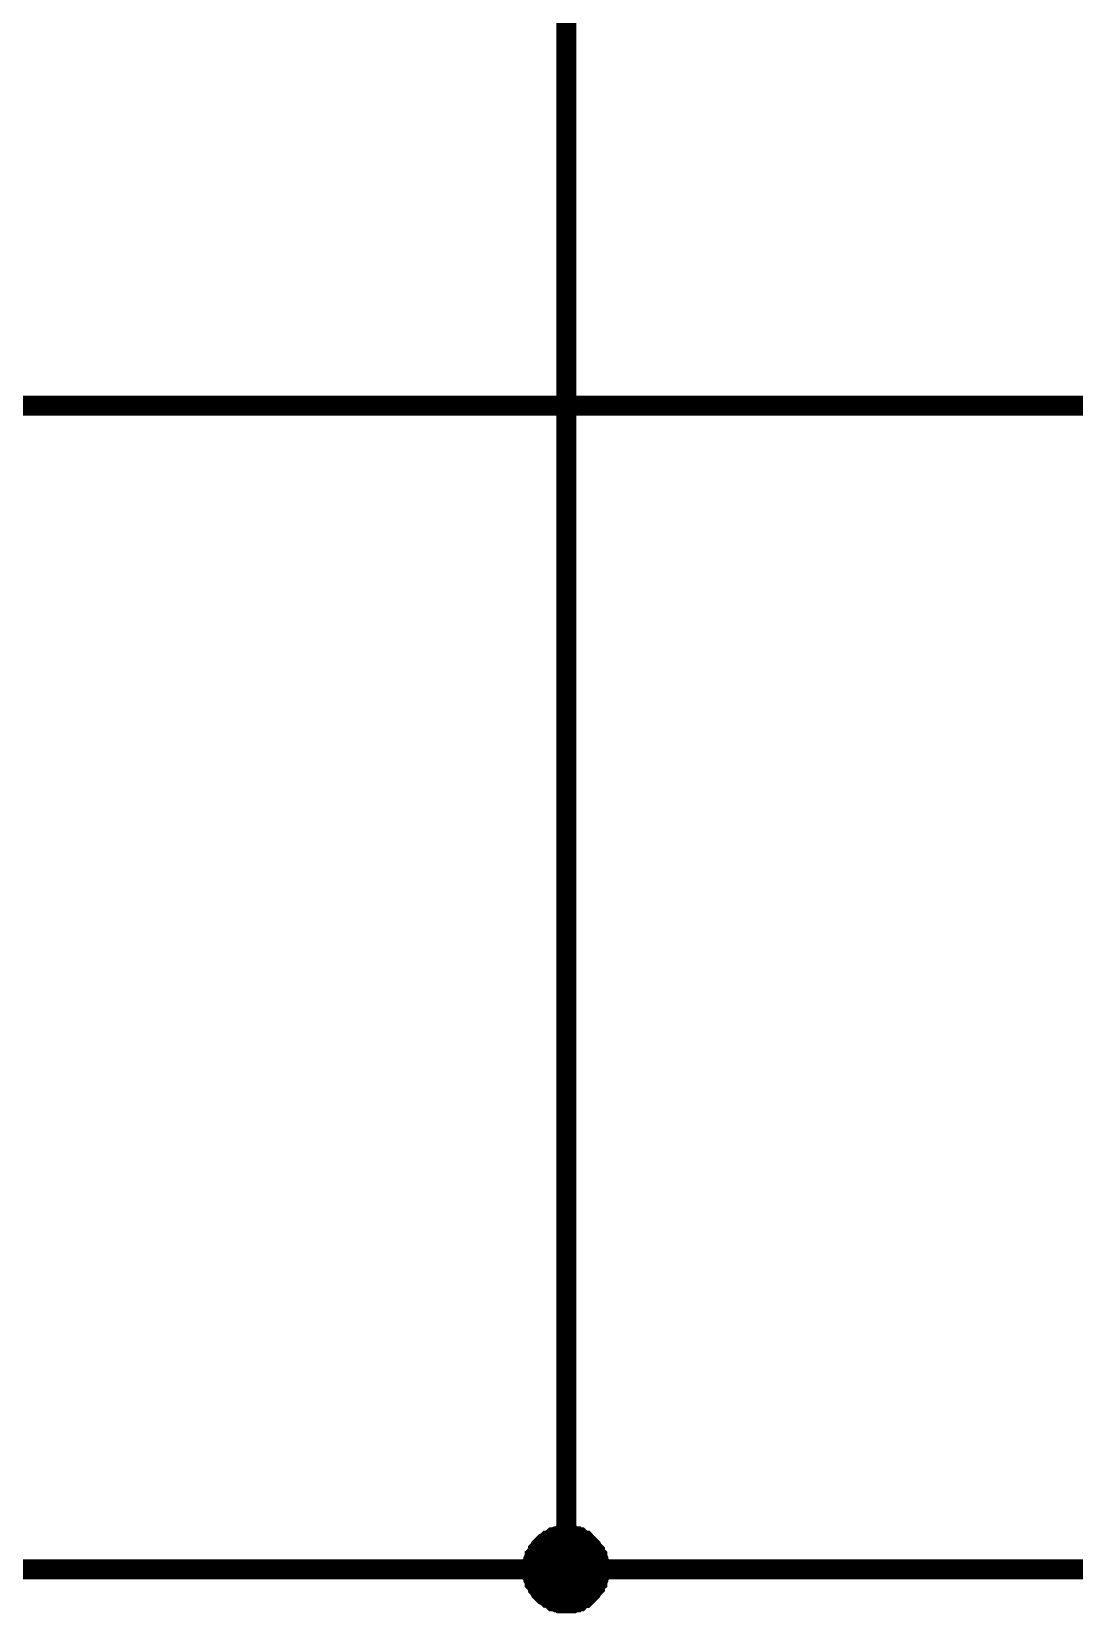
# Model space of a CAD drawing. Header units: millimetres. Extents: x 0 to 420, y 0 to 297.
# Drawn here: x 74.53 to 90.21, y 61.83 to 85.62 of the extents above; entities that cross this region are included whole.
import ezdxf

# ---------------------------------------------------------------- set-up
doc = ezdxf.new("R2010")
doc.units = ezdxf.units.MM
doc.layers.add('Sheet', color=255, linetype='Continuous')

msp = doc.modelspace()

# ---------------------------------------------------------------- linework, layer by layer
at = {"layer": 'Sheet'}
for points, const_width in [([(82.573, 88.739), (82.573, 62.493)], 0.3), ([(97.569, 74.995), (97.569, 79.996), (72.576, 79.996)], 0.3), ([(82.06, 62.493), (82.06, 62.526), (82.06, 62.543), (82.06, 62.576), (82.077, 62.593), (82.077, 62.626), (82.077, 62.642), (82.093, 62.675), (82.093, 62.692), (82.11, 62.708), (82.126, 62.742), (82.143, 62.758), (82.143, 62.775), (82.16, 62.791), (82.176, 62.824), (82.193, 62.841), (82.209, 62.857), (82.226, 62.874), (82.242, 62.891), (82.275, 62.907), (82.292, 62.924), (82.308, 62.924), (82.325, 62.94), (82.358, 62.957), (82.375, 62.973), (82.391, 62.973), (82.424, 62.99), (82.441, 62.99), (82.474, 62.99), (82.491, 63.007), (82.524, 63.007), (82.54, 63.007), (82.573, 63.007)], 0.3), ([(82.06, 62.493), (82.06, 62.526), (82.06, 62.543), (82.06, 62.576), (82.077, 62.593), (82.077, 62.626), (82.077, 62.642), (82.093, 62.675), (82.093, 62.692), (82.11, 62.708), (82.126, 62.742), (82.143, 62.758), (82.143, 62.775), (82.16, 62.791), (82.176, 62.824), (82.193, 62.841), (82.209, 62.857), (82.226, 62.874), (82.242, 62.891), (82.275, 62.907), (82.292, 62.924), (82.308, 62.924), (82.325, 62.94), (82.358, 62.957), (82.375, 62.973), (82.391, 62.973), (82.424, 62.99), (82.441, 62.99), (82.474, 62.99), (82.491, 63.007), (82.524, 63.007), (82.54, 63.007), (82.573, 63.007)], 0.3), ([(82.06, 62.493), (82.06, 62.526), (82.06, 62.543), (82.06, 62.576), (82.077, 62.593), (82.077, 62.626), (82.077, 62.642), (82.093, 62.675), (82.093, 62.692), (82.11, 62.708), (82.126, 62.742), (82.143, 62.758), (82.143, 62.775), (82.16, 62.791), (82.176, 62.824), (82.193, 62.841), (82.209, 62.857), (82.226, 62.874), (82.242, 62.891), (82.275, 62.907), (82.292, 62.924), (82.308, 62.924), (82.325, 62.94), (82.358, 62.957), (82.375, 62.973), (82.391, 62.973), (82.424, 62.99), (82.441, 62.99), (82.474, 62.99), (82.491, 63.007), (82.524, 63.007), (82.54, 63.007), (82.573, 63.007)], 0.3), ([(82.06, 62.493), (82.06, 62.526), (82.06, 62.543), (82.06, 62.576), (82.077, 62.593), (82.077, 62.626), (82.077, 62.642), (82.093, 62.675), (82.093, 62.692), (82.11, 62.708), (82.126, 62.742), (82.143, 62.758), (82.143, 62.775), (82.16, 62.791), (82.176, 62.824), (82.193, 62.841), (82.209, 62.857), (82.226, 62.874), (82.242, 62.891), (82.275, 62.907), (82.292, 62.924), (82.308, 62.924), (82.325, 62.94), (82.358, 62.957), (82.375, 62.973), (82.391, 62.973), (82.424, 62.99), (82.441, 62.99), (82.474, 62.99), (82.491, 63.007), (82.524, 63.007), (82.54, 63.007), (82.573, 63.007)], 0.3), ([(82.06, 62.493), (82.06, 62.526), (82.06, 62.543), (82.06, 62.576), (82.077, 62.593), (82.077, 62.626), (82.077, 62.642), (82.093, 62.675), (82.093, 62.692), (82.11, 62.708), (82.126, 62.742), (82.143, 62.758), (82.143, 62.775), (82.16, 62.791), (82.176, 62.824), (82.193, 62.841), (82.209, 62.857), (82.226, 62.874), (82.242, 62.891), (82.275, 62.907), (82.292, 62.924), (82.308, 62.924), (82.325, 62.94), (82.358, 62.957), (82.375, 62.973), (82.391, 62.973), (82.424, 62.99), (82.441, 62.99), (82.474, 62.99), (82.491, 63.007), (82.524, 63.007), (82.54, 63.007), (82.573, 63.007)], 0.0991), ([(82.06, 62.493), (82.06, 62.526), (82.06, 62.543), (82.06, 62.576), (82.077, 62.593), (82.077, 62.626), (82.077, 62.642), (82.093, 62.675), (82.093, 62.692), (82.11, 62.708), (82.126, 62.742), (82.143, 62.758), (82.143, 62.775), (82.16, 62.791), (82.176, 62.824), (82.193, 62.841), (82.209, 62.857), (82.226, 62.874), (82.242, 62.891), (82.275, 62.907), (82.292, 62.924), (82.308, 62.924), (82.325, 62.94), (82.358, 62.957), (82.375, 62.973), (82.391, 62.973), (82.424, 62.99), (82.441, 62.99), (82.474, 62.99), (82.491, 63.007), (82.524, 63.007), (82.54, 63.007), (82.573, 63.007)], 0.0991), ([(82.06, 62.493), (82.06, 62.526), (82.06, 62.543), (82.06, 62.576), (82.077, 62.593), (82.077, 62.626), (82.077, 62.642), (82.093, 62.675), (82.093, 62.692), (82.11, 62.708), (82.126, 62.742), (82.143, 62.758), (82.143, 62.775), (82.16, 62.791), (82.176, 62.824), (82.193, 62.841), (82.209, 62.857), (82.226, 62.874), (82.242, 62.891), (82.275, 62.907), (82.292, 62.924), (82.308, 62.924), (82.325, 62.94), (82.358, 62.957), (82.375, 62.973), (82.391, 62.973), (82.424, 62.99), (82.441, 62.99), (82.474, 62.99), (82.491, 63.007), (82.524, 63.007), (82.54, 63.007), (82.573, 63.007)], 0.0991), ([(82.06, 62.493), (82.06, 62.526), (82.06, 62.543), (82.06, 62.576), (82.077, 62.593), (82.077, 62.626), (82.077, 62.642), (82.093, 62.675), (82.093, 62.692), (82.11, 62.708), (82.126, 62.742), (82.143, 62.758), (82.143, 62.775), (82.16, 62.791), (82.176, 62.824), (82.193, 62.841), (82.209, 62.857), (82.226, 62.874), (82.242, 62.891), (82.275, 62.907), (82.292, 62.924), (82.308, 62.924), (82.325, 62.94), (82.358, 62.957), (82.375, 62.973), (82.391, 62.973), (82.424, 62.99), (82.441, 62.99), (82.474, 62.99), (82.491, 63.007), (82.524, 63.007), (82.54, 63.007), (82.573, 63.007)], 0.0991), ([(82.573, 63.007), (82.573, 63.007)], 0.3), ([(82.573, 63.007), (82.606, 63.007), (82.623, 63.007), (82.656, 63.007), (82.673, 62.99), (82.706, 62.99), (82.722, 62.99), (82.739, 62.973), (82.772, 62.973), (82.788, 62.957), (82.805, 62.94), (82.838, 62.924), (82.855, 62.924), (82.871, 62.907), (82.888, 62.891), (82.904, 62.874), (82.921, 62.857), (82.937, 62.841), (82.954, 62.824), (82.971, 62.791), (82.987, 62.775), (83.004, 62.758), (83.004, 62.742), (83.02, 62.708), (83.037, 62.692), (83.037, 62.675), (83.053, 62.642), (83.053, 62.626), (83.053, 62.593), (83.07, 62.576), (83.07, 62.543), (83.07, 62.526), (83.07, 62.493)], 0.3), ([(82.573, 63.007), (82.573, 63.007)], 0.3), ([(82.573, 63.007), (82.606, 63.007), (82.623, 63.007), (82.656, 63.007), (82.673, 62.99), (82.706, 62.99), (82.722, 62.99), (82.739, 62.973), (82.772, 62.973), (82.788, 62.957), (82.805, 62.94), (82.838, 62.924), (82.855, 62.924), (82.871, 62.907), (82.888, 62.891), (82.904, 62.874), (82.921, 62.857), (82.937, 62.841), (82.954, 62.824), (82.971, 62.791), (82.987, 62.775), (83.004, 62.758), (83.004, 62.742), (83.02, 62.708), (83.037, 62.692), (83.037, 62.675), (83.053, 62.642), (83.053, 62.626), (83.053, 62.593), (83.07, 62.576), (83.07, 62.543), (83.07, 62.526), (83.07, 62.493)], 0.3), ([(82.573, 63.007), (82.573, 63.007)], 0.3), ([(82.573, 63.007), (82.606, 63.007), (82.623, 63.007), (82.656, 63.007), (82.673, 62.99), (82.706, 62.99), (82.722, 62.99), (82.739, 62.973), (82.772, 62.973), (82.788, 62.957), (82.805, 62.94), (82.838, 62.924), (82.855, 62.924), (82.871, 62.907), (82.888, 62.891), (82.904, 62.874), (82.921, 62.857), (82.937, 62.841), (82.954, 62.824), (82.971, 62.791), (82.987, 62.775), (83.004, 62.758), (83.004, 62.742), (83.02, 62.708), (83.037, 62.692), (83.037, 62.675), (83.053, 62.642), (83.053, 62.626), (83.053, 62.593), (83.07, 62.576), (83.07, 62.543), (83.07, 62.526), (83.07, 62.493)], 0.3), ([(82.573, 63.007), (82.573, 63.007)], 0.3), ([(82.573, 63.007), (82.606, 63.007), (82.623, 63.007), (82.656, 63.007), (82.673, 62.99), (82.706, 62.99), (82.722, 62.99), (82.739, 62.973), (82.772, 62.973), (82.788, 62.957), (82.805, 62.94), (82.838, 62.924), (82.855, 62.924), (82.871, 62.907), (82.888, 62.891), (82.904, 62.874), (82.921, 62.857), (82.937, 62.841), (82.954, 62.824), (82.971, 62.791), (82.987, 62.775), (83.004, 62.758), (83.004, 62.742), (83.02, 62.708), (83.037, 62.692), (83.037, 62.675), (83.053, 62.642), (83.053, 62.626), (83.053, 62.593), (83.07, 62.576), (83.07, 62.543), (83.07, 62.526), (83.07, 62.493)], 0.3), ([(82.573, 63.007), (82.573, 63.007)], 0.0991), ([(82.573, 63.007), (82.606, 63.007), (82.623, 63.007), (82.656, 63.007), (82.673, 62.99), (82.706, 62.99), (82.722, 62.99), (82.739, 62.973), (82.772, 62.973), (82.788, 62.957), (82.805, 62.94), (82.838, 62.924), (82.855, 62.924), (82.871, 62.907), (82.888, 62.891), (82.904, 62.874), (82.921, 62.857), (82.937, 62.841), (82.954, 62.824), (82.971, 62.791), (82.987, 62.775), (83.004, 62.758), (83.004, 62.742), (83.02, 62.708), (83.037, 62.692), (83.037, 62.675), (83.053, 62.642), (83.053, 62.626), (83.053, 62.593), (83.07, 62.576), (83.07, 62.543), (83.07, 62.526), (83.07, 62.493)], 0.0991), ([(82.573, 63.007), (82.573, 63.007)], 0.0991), ([(82.573, 63.007), (82.606, 63.007), (82.623, 63.007), (82.656, 63.007), (82.673, 62.99), (82.706, 62.99), (82.722, 62.99), (82.739, 62.973), (82.772, 62.973), (82.788, 62.957), (82.805, 62.94), (82.838, 62.924), (82.855, 62.924), (82.871, 62.907), (82.888, 62.891), (82.904, 62.874), (82.921, 62.857), (82.937, 62.841), (82.954, 62.824), (82.971, 62.791), (82.987, 62.775), (83.004, 62.758), (83.004, 62.742), (83.02, 62.708), (83.037, 62.692), (83.037, 62.675), (83.053, 62.642), (83.053, 62.626), (83.053, 62.593), (83.07, 62.576), (83.07, 62.543), (83.07, 62.526), (83.07, 62.493)], 0.0991), ([(82.573, 63.007), (82.573, 63.007)], 0.0991), ([(82.573, 63.007), (82.606, 63.007), (82.623, 63.007), (82.656, 63.007), (82.673, 62.99), (82.706, 62.99), (82.722, 62.99), (82.739, 62.973), (82.772, 62.973), (82.788, 62.957), (82.805, 62.94), (82.838, 62.924), (82.855, 62.924), (82.871, 62.907), (82.888, 62.891), (82.904, 62.874), (82.921, 62.857), (82.937, 62.841), (82.954, 62.824), (82.971, 62.791), (82.987, 62.775), (83.004, 62.758), (83.004, 62.742), (83.02, 62.708), (83.037, 62.692), (83.037, 62.675), (83.053, 62.642), (83.053, 62.626), (83.053, 62.593), (83.07, 62.576), (83.07, 62.543), (83.07, 62.526), (83.07, 62.493)], 0.0991), ([(82.573, 63.007), (82.573, 63.007)], 0.0991), ([(82.573, 63.007), (82.606, 63.007), (82.623, 63.007), (82.656, 63.007), (82.673, 62.99), (82.706, 62.99), (82.722, 62.99), (82.739, 62.973), (82.772, 62.973), (82.788, 62.957), (82.805, 62.94), (82.838, 62.924), (82.855, 62.924), (82.871, 62.907), (82.888, 62.891), (82.904, 62.874), (82.921, 62.857), (82.937, 62.841), (82.954, 62.824), (82.971, 62.791), (82.987, 62.775), (83.004, 62.758), (83.004, 62.742), (83.02, 62.708), (83.037, 62.692), (83.037, 62.675), (83.053, 62.642), (83.053, 62.626), (83.053, 62.593), (83.07, 62.576), (83.07, 62.543), (83.07, 62.526), (83.07, 62.493)], 0.0991), ([(97.569, 62.493), (82.573, 62.493), (72.576, 62.493)], 0.3), ([(82.573, 61.98), (82.54, 61.98), (82.524, 61.98), (82.491, 61.98), (82.474, 61.996), (82.441, 61.996), (82.424, 61.996), (82.391, 62.013), (82.375, 62.013), (82.358, 62.03), (82.325, 62.046), (82.308, 62.063), (82.292, 62.063), (82.275, 62.079), (82.242, 62.096), (82.226, 62.112), (82.209, 62.129), (82.193, 62.145), (82.176, 62.162), (82.16, 62.195), (82.143, 62.212), (82.143, 62.228), (82.126, 62.245), (82.11, 62.278), (82.093, 62.294), (82.093, 62.311), (82.077, 62.344), (82.077, 62.361), (82.077, 62.394), (82.06, 62.41), (82.06, 62.444), (82.06, 62.46), (82.06, 62.493)], 0.3), ([(82.06, 62.493), (82.06, 62.493)], 0.3), ([(82.573, 61.98), (82.54, 61.98), (82.524, 61.98), (82.491, 61.98), (82.474, 61.996), (82.441, 61.996), (82.424, 61.996), (82.391, 62.013), (82.375, 62.013), (82.358, 62.03), (82.325, 62.046), (82.308, 62.063), (82.292, 62.063), (82.275, 62.079), (82.242, 62.096), (82.226, 62.112), (82.209, 62.129), (82.193, 62.145), (82.176, 62.162), (82.16, 62.195), (82.143, 62.212), (82.143, 62.228), (82.126, 62.245), (82.11, 62.278), (82.093, 62.294), (82.093, 62.311), (82.077, 62.344), (82.077, 62.361), (82.077, 62.394), (82.06, 62.41), (82.06, 62.444), (82.06, 62.46), (82.06, 62.493)], 0.3), ([(82.06, 62.493), (82.06, 62.493)], 0.3), ([(82.573, 61.98), (82.54, 61.98), (82.524, 61.98), (82.491, 61.98), (82.474, 61.996), (82.441, 61.996), (82.424, 61.996), (82.391, 62.013), (82.375, 62.013), (82.358, 62.03), (82.325, 62.046), (82.308, 62.063), (82.292, 62.063), (82.275, 62.079), (82.242, 62.096), (82.226, 62.112), (82.209, 62.129), (82.193, 62.145), (82.176, 62.162), (82.16, 62.195), (82.143, 62.212), (82.143, 62.228), (82.126, 62.245), (82.11, 62.278), (82.093, 62.294), (82.093, 62.311), (82.077, 62.344), (82.077, 62.361), (82.077, 62.394), (82.06, 62.41), (82.06, 62.444), (82.06, 62.46), (82.06, 62.493)], 0.3), ([(82.06, 62.493), (82.06, 62.493)], 0.3), ([(82.573, 61.98), (82.54, 61.98), (82.524, 61.98), (82.491, 61.98), (82.474, 61.996), (82.441, 61.996), (82.424, 61.996), (82.391, 62.013), (82.375, 62.013), (82.358, 62.03), (82.325, 62.046), (82.308, 62.063), (82.292, 62.063), (82.275, 62.079), (82.242, 62.096), (82.226, 62.112), (82.209, 62.129), (82.193, 62.145), (82.176, 62.162), (82.16, 62.195), (82.143, 62.212), (82.143, 62.228), (82.126, 62.245), (82.11, 62.278), (82.093, 62.294), (82.093, 62.311), (82.077, 62.344), (82.077, 62.361), (82.077, 62.394), (82.06, 62.41), (82.06, 62.444), (82.06, 62.46), (82.06, 62.493)], 0.3), ([(82.06, 62.493), (82.06, 62.493)], 0.3), ([(83.07, 62.493), (83.07, 62.46), (83.07, 62.444), (83.07, 62.41), (83.053, 62.394), (83.053, 62.361), (83.053, 62.344), (83.037, 62.311), (83.037, 62.294), (83.02, 62.278), (83.004, 62.245), (83.004, 62.228), (82.987, 62.212), (82.971, 62.195), (82.954, 62.162), (82.937, 62.145), (82.921, 62.129), (82.904, 62.112), (82.888, 62.096), (82.871, 62.079), (82.855, 62.063), (82.838, 62.063), (82.805, 62.046), (82.788, 62.03), (82.772, 62.013), (82.739, 62.013), (82.722, 61.996), (82.706, 61.996), (82.673, 61.996), (82.656, 61.98), (82.623, 61.98), (82.606, 61.98), (82.573, 61.98)], 0.3), ([(83.07, 62.493), (83.07, 62.46), (83.07, 62.444), (83.07, 62.41), (83.053, 62.394), (83.053, 62.361), (83.053, 62.344), (83.037, 62.311), (83.037, 62.294), (83.02, 62.278), (83.004, 62.245), (83.004, 62.228), (82.987, 62.212), (82.971, 62.195), (82.954, 62.162), (82.937, 62.145), (82.921, 62.129), (82.904, 62.112), (82.888, 62.096), (82.871, 62.079), (82.855, 62.063), (82.838, 62.063), (82.805, 62.046), (82.788, 62.03), (82.772, 62.013), (82.739, 62.013), (82.722, 61.996), (82.706, 61.996), (82.673, 61.996), (82.656, 61.98), (82.623, 61.98), (82.606, 61.98), (82.573, 61.98)], 0.3), ([(83.07, 62.493), (83.07, 62.46), (83.07, 62.444), (83.07, 62.41), (83.053, 62.394), (83.053, 62.361), (83.053, 62.344), (83.037, 62.311), (83.037, 62.294), (83.02, 62.278), (83.004, 62.245), (83.004, 62.228), (82.987, 62.212), (82.971, 62.195), (82.954, 62.162), (82.937, 62.145), (82.921, 62.129), (82.904, 62.112), (82.888, 62.096), (82.871, 62.079), (82.855, 62.063), (82.838, 62.063), (82.805, 62.046), (82.788, 62.03), (82.772, 62.013), (82.739, 62.013), (82.722, 61.996), (82.706, 61.996), (82.673, 61.996), (82.656, 61.98), (82.623, 61.98), (82.606, 61.98), (82.573, 61.98)], 0.3), ([(83.07, 62.493), (83.07, 62.46), (83.07, 62.444), (83.07, 62.41), (83.053, 62.394), (83.053, 62.361), (83.053, 62.344), (83.037, 62.311), (83.037, 62.294), (83.02, 62.278), (83.004, 62.245), (83.004, 62.228), (82.987, 62.212), (82.971, 62.195), (82.954, 62.162), (82.937, 62.145), (82.921, 62.129), (82.904, 62.112), (82.888, 62.096), (82.871, 62.079), (82.855, 62.063), (82.838, 62.063), (82.805, 62.046), (82.788, 62.03), (82.772, 62.013), (82.739, 62.013), (82.722, 61.996), (82.706, 61.996), (82.673, 61.996), (82.656, 61.98), (82.623, 61.98), (82.606, 61.98), (82.573, 61.98)], 0.3), ([(83.07, 62.493), (83.07, 62.493), (83.07, 62.493), (83.07, 62.493), (83.07, 62.493), (83.07, 62.493), (83.07, 62.493), (83.07, 62.493), (83.07, 62.493), (83.07, 62.493), (83.07, 62.493), (83.07, 62.493), (83.07, 62.493), (83.07, 62.493), (83.07, 62.493), (83.07, 62.493), (83.07, 62.493), (83.07, 62.493), (83.07, 62.493), (83.07, 62.493), (83.07, 62.493), (83.07, 62.493), (83.07, 62.493), (83.07, 62.493), (83.07, 62.493), (83.07, 62.493), (83.07, 62.493), (83.07, 62.493), (83.07, 62.493), (83.07, 62.493), (83.07, 62.493), (83.07, 62.493), (83.07, 62.493)], 0.3), ([(83.07, 62.493), (83.07, 62.493)], 0.3), ([(83.07, 62.493), (83.07, 62.493), (83.07, 62.493), (83.07, 62.493), (83.07, 62.493), (83.07, 62.493), (83.07, 62.493), (83.07, 62.493), (83.07, 62.493), (83.07, 62.493), (83.07, 62.493), (83.07, 62.493), (83.07, 62.493), (83.07, 62.493), (83.07, 62.493), (83.07, 62.493), (83.07, 62.493), (83.07, 62.493), (83.07, 62.493), (83.07, 62.493), (83.07, 62.493), (83.07, 62.493), (83.07, 62.493), (83.07, 62.493), (83.07, 62.493), (83.07, 62.493), (83.07, 62.493), (83.07, 62.493), (83.07, 62.493), (83.07, 62.493), (83.07, 62.493), (83.07, 62.493), (83.07, 62.493)], 0.3), ([(83.07, 62.493), (83.07, 62.493)], 0.3), ([(83.07, 62.493), (83.07, 62.493), (83.07, 62.493), (83.07, 62.493), (83.07, 62.493), (83.07, 62.493), (83.07, 62.493), (83.07, 62.493), (83.07, 62.493), (83.07, 62.493), (83.07, 62.493), (83.07, 62.493), (83.07, 62.493), (83.07, 62.493), (83.07, 62.493), (83.07, 62.493), (83.07, 62.493), (83.07, 62.493), (83.07, 62.493), (83.07, 62.493), (83.07, 62.493), (83.07, 62.493), (83.07, 62.493), (83.07, 62.493), (83.07, 62.493), (83.07, 62.493), (83.07, 62.493), (83.07, 62.493), (83.07, 62.493), (83.07, 62.493), (83.07, 62.493), (83.07, 62.493), (83.07, 62.493)], 0.3), ([(83.07, 62.493), (83.07, 62.493)], 0.3), ([(83.07, 62.493), (83.07, 62.493), (83.07, 62.493), (83.07, 62.493), (83.07, 62.493), (83.07, 62.493), (83.07, 62.493), (83.07, 62.493), (83.07, 62.493), (83.07, 62.493), (83.07, 62.493), (83.07, 62.493), (83.07, 62.493), (83.07, 62.493), (83.07, 62.493), (83.07, 62.493), (83.07, 62.493), (83.07, 62.493), (83.07, 62.493), (83.07, 62.493), (83.07, 62.493), (83.07, 62.493), (83.07, 62.493), (83.07, 62.493), (83.07, 62.493), (83.07, 62.493), (83.07, 62.493), (83.07, 62.493), (83.07, 62.493), (83.07, 62.493), (83.07, 62.493), (83.07, 62.493), (83.07, 62.493)], 0.3), ([(83.07, 62.493), (83.07, 62.493)], 0.3), ([(82.573, 61.98), (82.54, 61.98), (82.524, 61.98), (82.491, 61.98), (82.474, 61.996), (82.441, 61.996), (82.424, 61.996), (82.391, 62.013), (82.375, 62.013), (82.358, 62.03), (82.325, 62.046), (82.308, 62.063), (82.292, 62.063), (82.275, 62.079), (82.242, 62.096), (82.226, 62.112), (82.209, 62.129), (82.193, 62.145), (82.176, 62.162), (82.16, 62.195), (82.143, 62.212), (82.143, 62.228), (82.126, 62.245), (82.11, 62.278), (82.093, 62.294), (82.093, 62.311), (82.077, 62.344), (82.077, 62.361), (82.077, 62.394), (82.06, 62.41), (82.06, 62.444), (82.06, 62.46), (82.06, 62.493)], 0.0991), ([(82.06, 62.493), (82.06, 62.493)], 0.0991), ([(82.573, 61.98), (82.54, 61.98), (82.524, 61.98), (82.491, 61.98), (82.474, 61.996), (82.441, 61.996), (82.424, 61.996), (82.391, 62.013), (82.375, 62.013), (82.358, 62.03), (82.325, 62.046), (82.308, 62.063), (82.292, 62.063), (82.275, 62.079), (82.242, 62.096), (82.226, 62.112), (82.209, 62.129), (82.193, 62.145), (82.176, 62.162), (82.16, 62.195), (82.143, 62.212), (82.143, 62.228), (82.126, 62.245), (82.11, 62.278), (82.093, 62.294), (82.093, 62.311), (82.077, 62.344), (82.077, 62.361), (82.077, 62.394), (82.06, 62.41), (82.06, 62.444), (82.06, 62.46), (82.06, 62.493)], 0.0991), ([(82.06, 62.493), (82.06, 62.493)], 0.0991), ([(82.573, 61.98), (82.54, 61.98), (82.524, 61.98), (82.491, 61.98), (82.474, 61.996), (82.441, 61.996), (82.424, 61.996), (82.391, 62.013), (82.375, 62.013), (82.358, 62.03), (82.325, 62.046), (82.308, 62.063), (82.292, 62.063), (82.275, 62.079), (82.242, 62.096), (82.226, 62.112), (82.209, 62.129), (82.193, 62.145), (82.176, 62.162), (82.16, 62.195), (82.143, 62.212), (82.143, 62.228), (82.126, 62.245), (82.11, 62.278), (82.093, 62.294), (82.093, 62.311), (82.077, 62.344), (82.077, 62.361), (82.077, 62.394), (82.06, 62.41), (82.06, 62.444), (82.06, 62.46), (82.06, 62.493)], 0.0991), ([(82.06, 62.493), (82.06, 62.493)], 0.0991), ([(82.573, 61.98), (82.54, 61.98), (82.524, 61.98), (82.491, 61.98), (82.474, 61.996), (82.441, 61.996), (82.424, 61.996), (82.391, 62.013), (82.375, 62.013), (82.358, 62.03), (82.325, 62.046), (82.308, 62.063), (82.292, 62.063), (82.275, 62.079), (82.242, 62.096), (82.226, 62.112), (82.209, 62.129), (82.193, 62.145), (82.176, 62.162), (82.16, 62.195), (82.143, 62.212), (82.143, 62.228), (82.126, 62.245), (82.11, 62.278), (82.093, 62.294), (82.093, 62.311), (82.077, 62.344), (82.077, 62.361), (82.077, 62.394), (82.06, 62.41), (82.06, 62.444), (82.06, 62.46), (82.06, 62.493)], 0.0991), ([(82.06, 62.493), (82.06, 62.493)], 0.0991), ([(83.07, 62.493), (83.07, 62.46), (83.07, 62.444), (83.07, 62.41), (83.053, 62.394), (83.053, 62.361), (83.053, 62.344), (83.037, 62.311), (83.037, 62.294), (83.02, 62.278), (83.004, 62.245), (83.004, 62.228), (82.987, 62.212), (82.971, 62.195), (82.954, 62.162), (82.937, 62.145), (82.921, 62.129), (82.904, 62.112), (82.888, 62.096), (82.871, 62.079), (82.855, 62.063), (82.838, 62.063), (82.805, 62.046), (82.788, 62.03), (82.772, 62.013), (82.739, 62.013), (82.722, 61.996), (82.706, 61.996), (82.673, 61.996), (82.656, 61.98), (82.623, 61.98), (82.606, 61.98), (82.573, 61.98)], 0.0991), ([(83.07, 62.493), (83.07, 62.46), (83.07, 62.444), (83.07, 62.41), (83.053, 62.394), (83.053, 62.361), (83.053, 62.344), (83.037, 62.311), (83.037, 62.294), (83.02, 62.278), (83.004, 62.245), (83.004, 62.228), (82.987, 62.212), (82.971, 62.195), (82.954, 62.162), (82.937, 62.145), (82.921, 62.129), (82.904, 62.112), (82.888, 62.096), (82.871, 62.079), (82.855, 62.063), (82.838, 62.063), (82.805, 62.046), (82.788, 62.03), (82.772, 62.013), (82.739, 62.013), (82.722, 61.996), (82.706, 61.996), (82.673, 61.996), (82.656, 61.98), (82.623, 61.98), (82.606, 61.98), (82.573, 61.98)], 0.0991), ([(83.07, 62.493), (83.07, 62.46), (83.07, 62.444), (83.07, 62.41), (83.053, 62.394), (83.053, 62.361), (83.053, 62.344), (83.037, 62.311), (83.037, 62.294), (83.02, 62.278), (83.004, 62.245), (83.004, 62.228), (82.987, 62.212), (82.971, 62.195), (82.954, 62.162), (82.937, 62.145), (82.921, 62.129), (82.904, 62.112), (82.888, 62.096), (82.871, 62.079), (82.855, 62.063), (82.838, 62.063), (82.805, 62.046), (82.788, 62.03), (82.772, 62.013), (82.739, 62.013), (82.722, 61.996), (82.706, 61.996), (82.673, 61.996), (82.656, 61.98), (82.623, 61.98), (82.606, 61.98), (82.573, 61.98)], 0.0991), ([(83.07, 62.493), (83.07, 62.46), (83.07, 62.444), (83.07, 62.41), (83.053, 62.394), (83.053, 62.361), (83.053, 62.344), (83.037, 62.311), (83.037, 62.294), (83.02, 62.278), (83.004, 62.245), (83.004, 62.228), (82.987, 62.212), (82.971, 62.195), (82.954, 62.162), (82.937, 62.145), (82.921, 62.129), (82.904, 62.112), (82.888, 62.096), (82.871, 62.079), (82.855, 62.063), (82.838, 62.063), (82.805, 62.046), (82.788, 62.03), (82.772, 62.013), (82.739, 62.013), (82.722, 61.996), (82.706, 61.996), (82.673, 61.996), (82.656, 61.98), (82.623, 61.98), (82.606, 61.98), (82.573, 61.98)], 0.0991), ([(83.07, 62.493), (83.07, 62.493), (83.07, 62.493), (83.07, 62.493), (83.07, 62.493), (83.07, 62.493), (83.07, 62.493), (83.07, 62.493), (83.07, 62.493), (83.07, 62.493), (83.07, 62.493), (83.07, 62.493), (83.07, 62.493), (83.07, 62.493), (83.07, 62.493), (83.07, 62.493), (83.07, 62.493), (83.07, 62.493), (83.07, 62.493), (83.07, 62.493), (83.07, 62.493), (83.07, 62.493), (83.07, 62.493), (83.07, 62.493), (83.07, 62.493), (83.07, 62.493), (83.07, 62.493), (83.07, 62.493), (83.07, 62.493), (83.07, 62.493), (83.07, 62.493), (83.07, 62.493), (83.07, 62.493)], 0.0991), ([(83.07, 62.493), (83.07, 62.493)], 0.0991), ([(83.07, 62.493), (83.07, 62.493), (83.07, 62.493), (83.07, 62.493), (83.07, 62.493), (83.07, 62.493), (83.07, 62.493), (83.07, 62.493), (83.07, 62.493), (83.07, 62.493), (83.07, 62.493), (83.07, 62.493), (83.07, 62.493), (83.07, 62.493), (83.07, 62.493), (83.07, 62.493), (83.07, 62.493), (83.07, 62.493), (83.07, 62.493), (83.07, 62.493), (83.07, 62.493), (83.07, 62.493), (83.07, 62.493), (83.07, 62.493), (83.07, 62.493), (83.07, 62.493), (83.07, 62.493), (83.07, 62.493), (83.07, 62.493), (83.07, 62.493), (83.07, 62.493), (83.07, 62.493), (83.07, 62.493)], 0.0991), ([(83.07, 62.493), (83.07, 62.493)], 0.0991), ([(83.07, 62.493), (83.07, 62.493), (83.07, 62.493), (83.07, 62.493), (83.07, 62.493), (83.07, 62.493), (83.07, 62.493), (83.07, 62.493), (83.07, 62.493), (83.07, 62.493), (83.07, 62.493), (83.07, 62.493), (83.07, 62.493), (83.07, 62.493), (83.07, 62.493), (83.07, 62.493), (83.07, 62.493), (83.07, 62.493), (83.07, 62.493), (83.07, 62.493), (83.07, 62.493), (83.07, 62.493), (83.07, 62.493), (83.07, 62.493), (83.07, 62.493), (83.07, 62.493), (83.07, 62.493), (83.07, 62.493), (83.07, 62.493), (83.07, 62.493), (83.07, 62.493), (83.07, 62.493), (83.07, 62.493)], 0.0991), ([(83.07, 62.493), (83.07, 62.493)], 0.0991), ([(83.07, 62.493), (83.07, 62.493), (83.07, 62.493), (83.07, 62.493), (83.07, 62.493), (83.07, 62.493), (83.07, 62.493), (83.07, 62.493), (83.07, 62.493), (83.07, 62.493), (83.07, 62.493), (83.07, 62.493), (83.07, 62.493), (83.07, 62.493), (83.07, 62.493), (83.07, 62.493), (83.07, 62.493), (83.07, 62.493), (83.07, 62.493), (83.07, 62.493), (83.07, 62.493), (83.07, 62.493), (83.07, 62.493), (83.07, 62.493), (83.07, 62.493), (83.07, 62.493), (83.07, 62.493), (83.07, 62.493), (83.07, 62.493), (83.07, 62.493), (83.07, 62.493), (83.07, 62.493), (83.07, 62.493)], 0.0991), ([(83.07, 62.493), (83.07, 62.493)], 0.0991)]:
    msp.add_lwpolyline(points, dxfattribs=dict(at, const_width=const_width))
at = {"layer": 'Sheet', "const_width": 0.508}
msp.add_lwpolyline([(82.246, 62.5, 1), (82.754, 62.5, 1)], format="xyb", close=True, dxfattribs=at)

doc.saveas('drawing.dxf')
